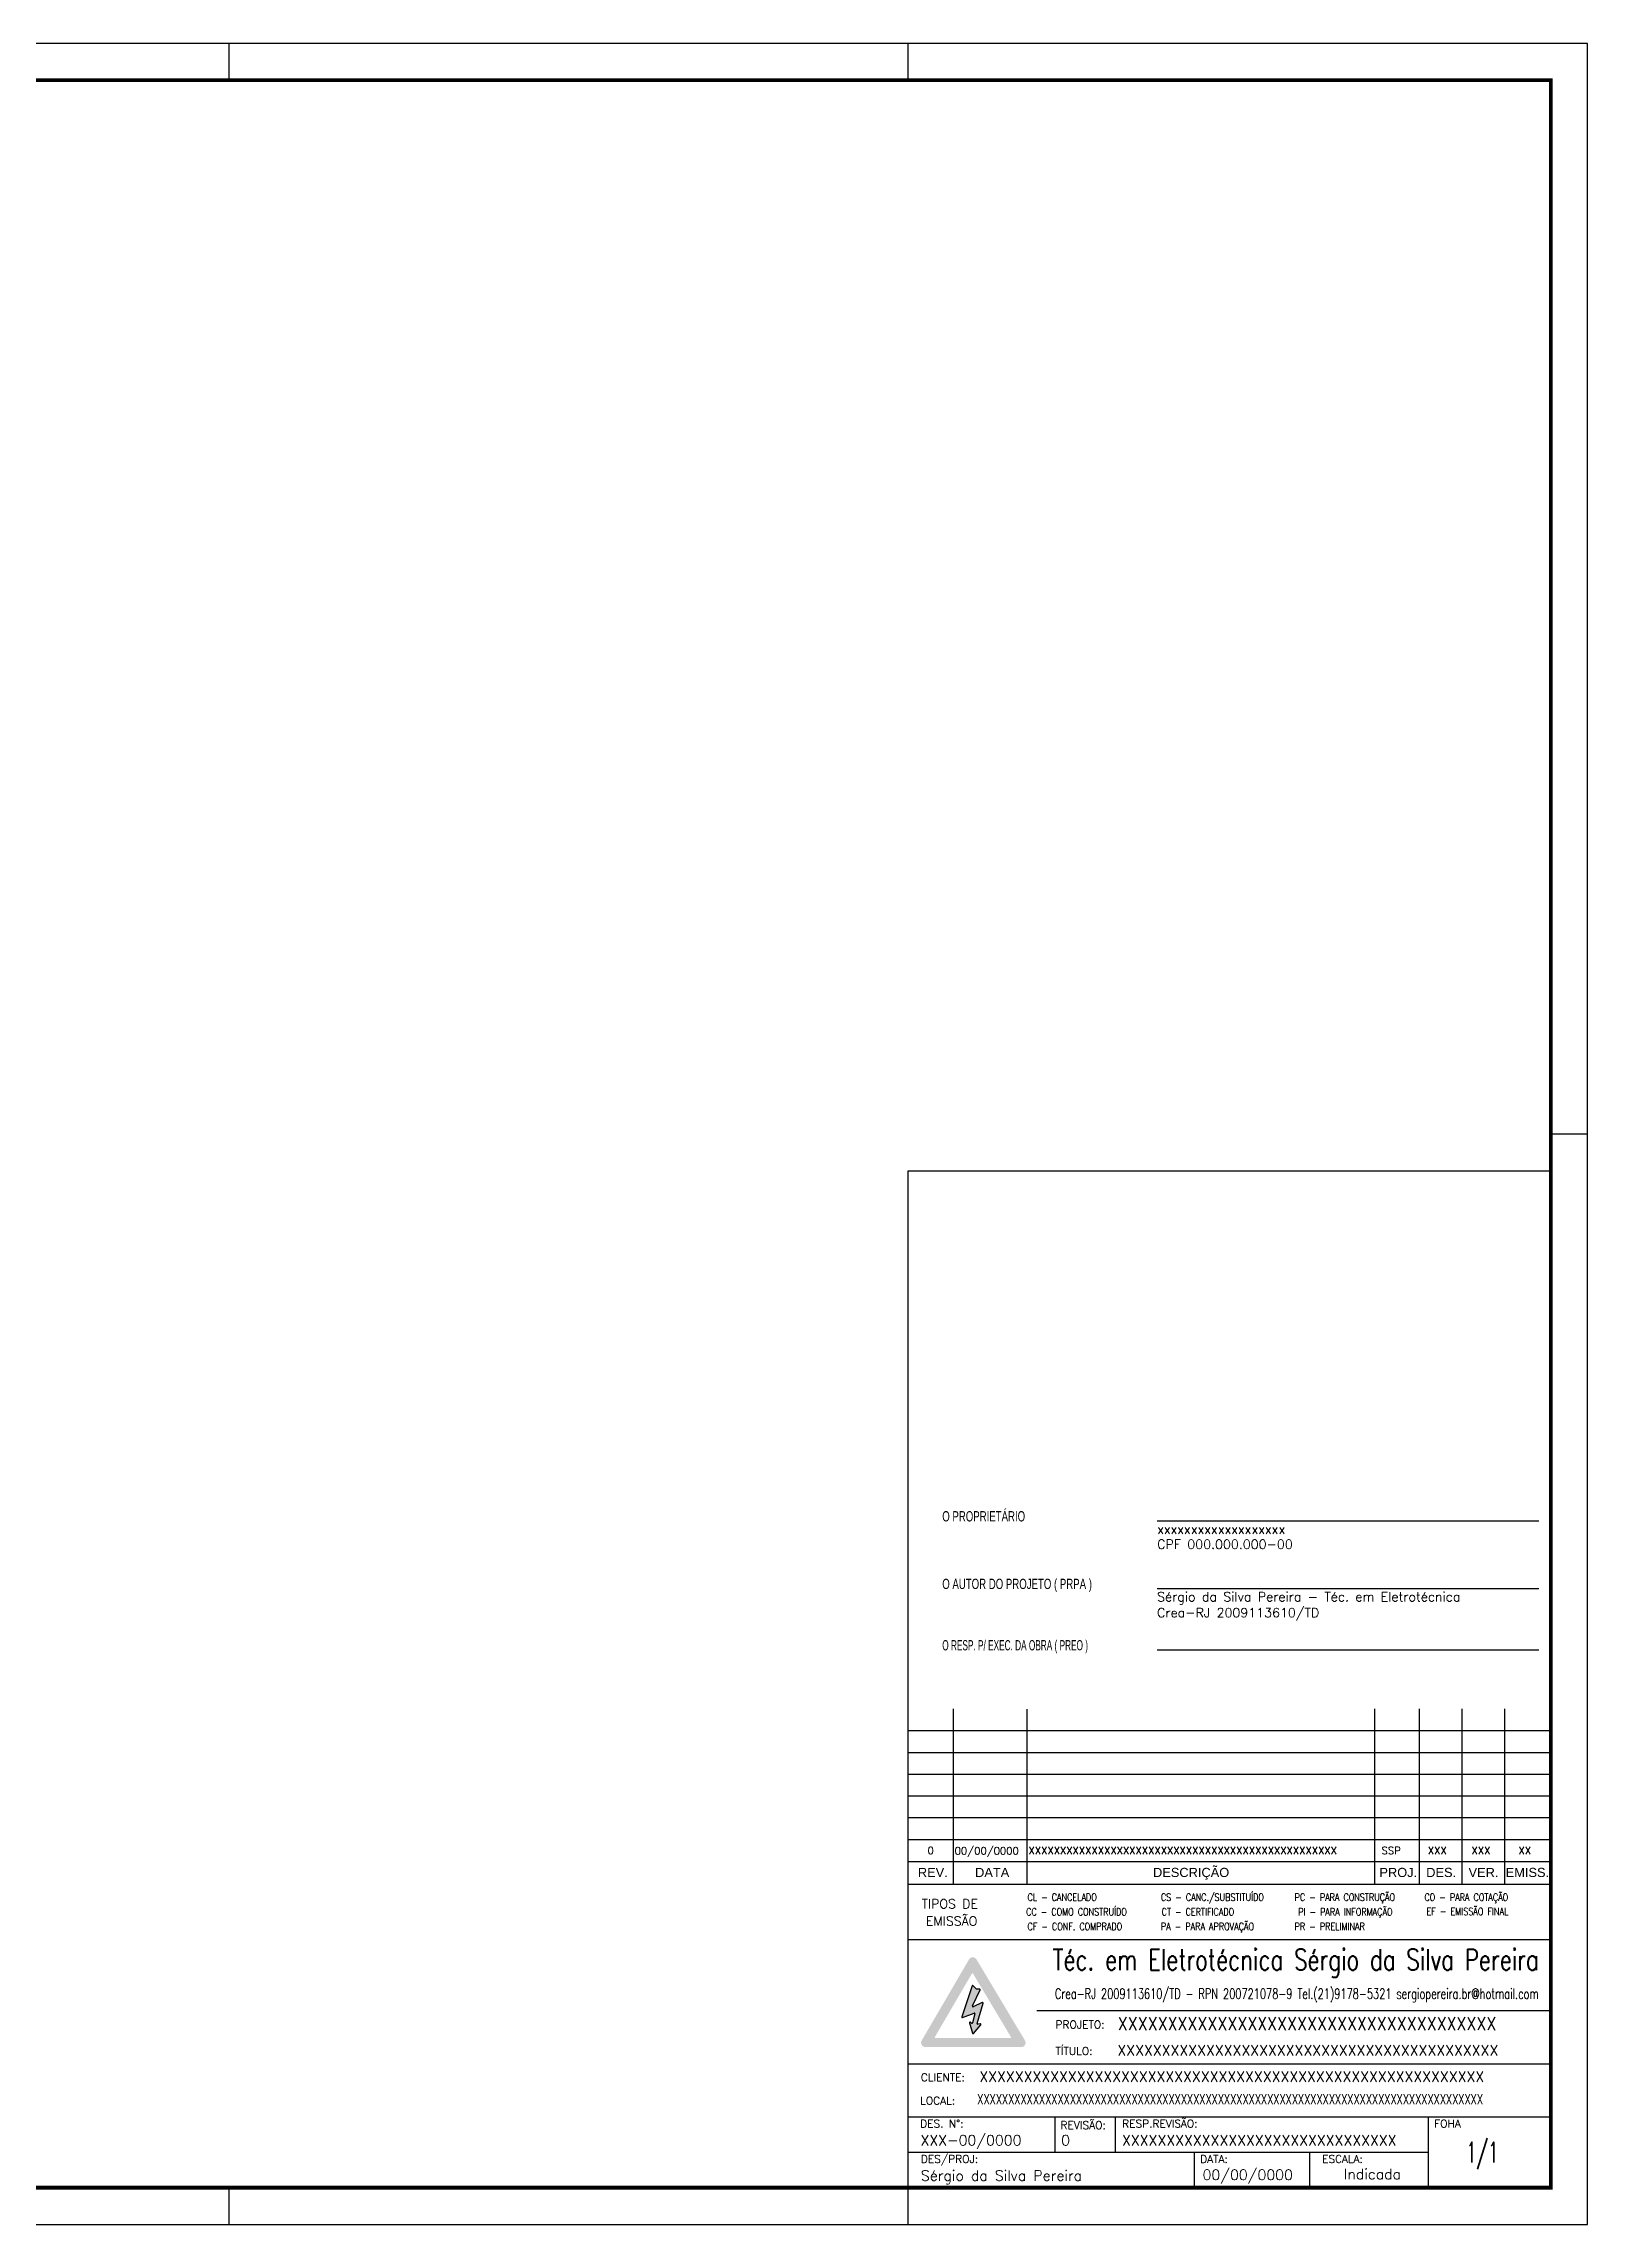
# Paper-space layout 'Folhas ABNT' of a CAD drawing. Header units: millimetres. Extents: x -50 to 3498, y 20 to 861.
# Drawn here: x 1627 to 2047, y 20 to 614 of the extents above; entities that cross this region are included whole.
import ezdxf
from ezdxf.enums import TextEntityAlignment as Align

# ---------------------------------------------------------------- set-up
doc = ezdxf.new("R2010")
doc.units = ezdxf.units.MM
for name, color, linetype in [('ARQ-FOLHA', 7, 'Continuous'), ('ARQ-LINHA-01', 1, 'Continuous'), ('ARQ-LINHA-03', 3, 'Continuous'), ('ARQ-LINHA-05', 5, 'Continuous'), ('ARQ-LINHA-06', 6, 'Continuous'), ('ARQ-TEXTO2', 2, 'Continuous'), ('ARQ-TEXTO3', 3, 'Continuous'), ('ARQ-TEXTO4', 4, 'Continuous'), ('Indice_Furo', 7, 'Continuous'), ('PADRÃO', 1, 'Continuous')]:
    doc.layers.add(name, color=color, linetype=linetype)
doc.layers.add('PEN01', color=1, linetype='Continuous', lineweight=30)
doc.styles.add('arial', font='arial.ttf')
doc.styles.add('ROMANS', font='romans.shx')

psp = doc.layouts.new('Folhas ABNT')

# ---------------------------------------------------------------- hatches: boundary and pattern name
at = {"layer": 'Indice_Furo'}
h = psp.add_hatch(color=256, dxfattribs=at)
h.paths.add_polyline_path([(1866.84, 68.31, -0.57889), (1865.82, 70.08), (1878.72, 92.18, -0.570726), (1880.75, 92.19), (1893.96, 70.09, -0.582466), (1892.95, 68.31)])
h.paths.add_polyline_path([(1879.82, 88.3), (1890.14, 71.03, -0.582466), (1889.97, 70.74), (1869.58, 70.74, -0.57889), (1869.41, 71.03), (1879.48, 88.3, -0.570726)], flags=16)
h.paths.add_polyline_path([(1881.73, 83.87), (1879.65, 79.51, 0.704624), (1879.87, 79.29, -0.000561), (1879.87, 79.29), (1882.3, 80.42, -0.641226), (1882.53, 80.22), (1880.98, 74.71, 0.563291), (1881.18, 74.5, 0.002922), (1881.18, 74.5), (1881.75, 74.63, -0.718558), (1881.91, 74.35), (1879.94, 72.02, -0.600946), (1879.65, 72.09), (1878.86, 74.87, -0.717189), (1879.12, 75.05), (1879.41, 74.84, 0.536241), (1879.68, 74.93, -0.003757), (1879.68, 74.93), (1880.32, 77.36, 0.611133), (1880.1, 77.55), (1876.94, 76.35, -0.633949), (1876.72, 76.56), (1879.55, 84.96, -0.55899), (1879.83, 85.02), (1880.68, 84.16, 0.201114), (1880.8, 84.11, -0.201114), (1880.68, 84.16), (1879.83, 85.02, 0.559507), (1879.55, 84.96, -0.000394), (1879.55, 84.96), (1876.72, 76.56, 0.639938), (1876.94, 76.35, -0.00426), (1876.94, 76.35), (1880.1, 77.55, -0.611133), (1880.32, 77.36), (1879.68, 74.93, -0.531414), (1879.41, 74.84), (1879.12, 75.05, 0.716672), (1878.86, 74.87, 0.000331), (1878.86, 74.87, 0.00001), (1878.86, 74.87), (1879.65, 72.09, 0.600946), (1879.94, 72.02), (1881.91, 74.35, 0.721448), (1881.74, 74.63, -0.001903), (1881.75, 74.63), (1881.18, 74.5, -0.567147), (1880.98, 74.71), (1882.53, 80.22, 0.621728), (1882.31, 80.42, 0.013941), (1882.3, 80.42), (1879.87, 79.29, -0.703785), (1879.65, 79.51), (1881.73, 83.87, 0.551762), (1881.58, 84.11, -0.551762)], flags=0)
psp.add_hatch(color=256, dxfattribs=at).paths.add_polyline_path([(1882.53, 80.22, 0.641226), (1882.3, 80.42), (1879.87, 79.29, -0.703785), (1879.65, 79.51), (1881.73, 83.87, 0.551762), (1881.58, 84.11), (1880.73, 84.11), (1879.83, 85.02, 0.55899), (1879.55, 84.96), (1876.72, 76.56, 0.633949), (1876.94, 76.35), (1880.1, 77.55, -0.611133), (1880.32, 77.36), (1879.68, 74.93, -0.531414), (1879.41, 74.84), (1879.12, 75.05, 0.717189), (1878.86, 74.87), (1879.65, 72.09, 0.600946), (1879.94, 72.02), (1881.91, 74.35, 0.718558), (1881.75, 74.63), (1881.18, 74.5, -0.567147), (1880.98, 74.71)])

# ---------------------------------------------------------------- linework, layer by layer
at = {"layer": 'ARQ-FOLHA', "color": 6}
for p, q in [((1862.15, 307.01), (2037.15, 307.01)), ((1862.15, 30.01), (1862.15, 307.01))]:
    psp.add_line(p, q, dxfattribs=at)
at = {"layer": 'ARQ-LINHA-01'}
for p, q in [((2047.15, 614.01), (1206.15, 614.01)), ((1677.15, 604.01), (1677.15, 614.01)), ((1862.15, 604.01), (1862.15, 614.01)), ((2047.15, 20.01), (2047.15, 614.01)), ((2037.15, 317.01), (2047.15, 317.01)), ((1862.15, 154.5), (2037.15, 154.5)), ((1862.15, 148.58), (2037.15, 148.58)), ((1862.15, 142.66), (2037.15, 142.66)), ((1862.15, 136.74), (2037.15, 136.74)), ((1862.15, 130.82), (2037.15, 130.82)), ((1862.15, 124.81), (2037.15, 124.81)), ((1897.21, 78.23), (2037.15, 78.23)), ((1677.15, 20.01), (1677.15, 30.01)), ((1862.15, 20.01), (1862.15, 30.01)), ((1206.15, 20.01), (2047.15, 20.01))]:
    psp.add_line(p, q, dxfattribs=at)
at = {"layer": 'ARQ-LINHA-03'}
for p, q in [((1874.43, 160.42), (1874.43, 112.8)), ((1989.15, 160.42), (1989.15, 112.8)), ((2001.29, 160.42), (2001.29, 112.8)), ((2012.92, 160.42), (2012.92, 112.8)), ((2024.55, 160.42), (2024.55, 112.8)), ((1894.46, 160.3), (1894.46, 112.68)), ((1862.15, 118.89), (2037.15, 118.89)), ((1862.15, 112.68), (2037.15, 112.68)), ((1862.15, 49.3), (2037.15, 49.3)), ((1902.17, 39.65), (1902.17, 49.3)), ((1918.57, 39.65), (1918.57, 49.3)), ((2003.84, 30.01), (2003.84, 49.3)), ((1862.15, 39.65), (2003.84, 39.65)), ((1940.12, 30.01), (1940.12, 39.65)), ((1971.52, 30.01), (1971.52, 39.65))]:
    psp.add_line(p, q, dxfattribs=at)
at = {"layer": 'ARQ-LINHA-05'}
for p, q in [((2037.15, 97.53), (1862.15, 97.53)), ((1862.15, 63.77), (2037.15, 63.77))]:
    psp.add_line(p, q, dxfattribs=at)
at = {"layer": 'ARQ-LINHA-06', "const_width": 1}
psp.add_lwpolyline([(1231.15, 604.01), (1231.15, 30.01), (2037.15, 30.01), (2037.15, 604.01), (1231.15, 604.01)], dxfattribs=at)
at = {"layer": 'Indice_Furo'}
for p, q in [((1879.55, 84.96), (1876.72, 76.56)), ((1879.65, 79.51), (1881.73, 83.87)), ((1880.68, 84.16), (1879.83, 85.02)), ((1881.58, 84.11), (1880.8, 84.11)), ((1876.94, 76.35), (1880.1, 77.55)), ((1880.32, 77.36), (1879.68, 74.93)), ((1882.3, 80.42), (1879.87, 79.29)), ((1880.98, 74.71), (1882.53, 80.22)), ((1878.86, 74.87), (1879.65, 72.09)), ((1879.41, 74.84), (1879.12, 75.05)), ((1879.94, 72.02), (1881.91, 74.35)), ((1881.75, 74.63), (1881.18, 74.5))]:
    psp.add_line(p, q, dxfattribs=at)
for centre, start, end in [((1879.71, 84.9), 44.51503, 161.33411), ((1880.8, 84.28), 224.51503, 270), ((1881.58, 83.94), 334.44705, 90), ((1879.8, 79.44), 154.44705, 294.99625), ((1880.16, 77.4), 345.10274, 110.8246), ((1882.37, 80.27), 344.32, 114.99625), ((1876.88, 76.51), 161.33411, 290.8246), ((1879.02, 74.92), 53.15558, 195.74623), ((1879.51, 74.97), 233.15558, 345.10274), ((1879.81, 72.13), 195.74623, 319.76065), ((1881.14, 74.66), 164.32, 282.55839), ((1881.78, 74.46), 319.76065, 102.55839)]:
    psp.add_arc(centre, 0.168, start, end, dxfattribs=at)
at = {"layer": 'PADRÃO', "color": 2}
psp.add_line((1975.98, 112.8), (1975.98, 112.68), dxfattribs=at)
at = {"layer": 'PEN01'}
for p, q in [((2033.89, 211.51), (1929.96, 211.51)), ((2033.89, 193.1), (1929.96, 193.1)), ((2033.89, 176.4), (1929.96, 176.4))]:
    psp.add_line(p, q, dxfattribs=at)

# ---------------------------------------------------------------- texts
at = {"layer": 'ARQ-TEXTO2', "linetype": 'Continuous'}
for s, width, p in [('O PROPRIETÁRIO', 0.7, (1871.43, 211.48)), ('O AUTOR DO PROJETO ( PRPA )', 0.7, (1871.43, 193.07)), ('O RESP. P/ EXEC. DA OBRA ( PREO )', 0.6, (1871.43, 176.36))]:
    psp.add_text(s, height=2.8, dxfattribs=dict(at, width=width)).set_placement(p)
at = {"layer": 'ARQ-TEXTO2', "style": 'ROMANS'}
for s, height, p in [('xxxxxxxxxxxxxxxxxxx', 2.52, (1929.96, 208.11)), ('CPF 000.000.000-00', 2.52, (1929.96, 204.01)), ('Sérgio da Silva Pereira - Téc. em Eletrotécnica', 2.52, (1929.94, 189.7)), ('Crea-RJ 2009113610/TD', 2.52, (1929.94, 185.37)), ('0', 2, (1867.42, 120.84)), ('00/00/0000', 2, (1874.8, 120.76)), ('XXXXXXXXXXXXXXXXXXXXXXXXXXXXXXXXXXXXXXXXXXXXXXXXX', 2, (1894.94, 120.84)), ('SSP', 2, (1991.07, 120.84)), ('XXX', 2, (2003.69, 120.84)), ('XXX', 2, (2015.62, 120.84)), ('XX', 2, (2028.4, 120.84)), ('TIPOS DE', 2.5, (1865.82, 106.07)), ('EMISSÃO', 2.5, (1866.95, 101.38)), ('PROJETO:', 2.111, (1902.31, 73.39)), ('TÍTULO:', 2.111, (1902.31, 66.17)), ('XXXXXXXXXXXXXXXXXXXXXXXXXXXXXXXXXXXXXXXXXXXXXXXXXXXXXXXXX', 2.8148, (1881.54, 58.87))]:
    psp.add_text(s, height=height, dxfattribs=at).set_placement(p)
for s, height, width, p in [('CL - CANCELADO', 2, 0.8, (1894.66, 108.11)), ('CS - CANC./SUBSTITUÍDO', 2, 0.8, (1930.99, 108.11)), ('PC - PARA CONSTRUÇÃO', 2, 0.8, (1967.41, 108.11)), ('CO - PARA COTAÇÃO', 2, 0.8, (2002.76, 108.11)), ('CC - COMO CONSTRUÍDO', 2, 0.8, (1894.28, 104.13)), ('CF - CONF. COMPRADO', 2, 0.8, (1894.66, 100.15)), ('PA - PARA APROVAÇÃO', 2, 0.8, (1930.99, 100.15)), ('CT - CERTIFICADO', 2, 0.8, (1931.2, 104.13)), ('PR - PRELIMINAR', 2, 0.8, (1967.41, 100.15)), ('PI - PARA INFORMAÇÃO', 2, 0.8, (1968.37, 104.13)), ('EF - EMISSÃO FINAL', 2, 0.8, (2003.33, 104.25)), ('XXXXXXXXXXXXXXXXXXXXXXXXXXXXXXXXXXXXXXXXXXXXXXXXXXXXXXXXXXXXXXXXXXXXXXXXXXXXXXXXXX', 2.8, 0.7, (1880.97, 52.71))]:
    psp.add_text(s, height=height, dxfattribs=dict(at, width=width)).set_placement(p)
at = {"layer": 'ARQ-TEXTO2', "style": 'ROMANS', "width": 0.614488}
psp.add_text('Crea-RJ 2009113610/TD - RPN 200721078-9 Tel.(21)9178-5321 sergiopereira.br@hotmail.com', height=2.8148, rotation=359.99997, dxfattribs=at).set_placement((1902.1, 81.44), (2033.89, 81.44), align=Align.FIT)
at = {"layer": 'ARQ-TEXTO2', "lineweight": 30, "style": 'ROMANS'}
for s, height, p in [('XXXXXXXXXXXXXXXXXXXXXXXXXXXXXXX', 2.8148, (1920.4, 41.52)), ('Sérgio da Silva Pereira', 2.8148, (1865.6, 31.88)), ('00/00/0000', 2.815, (1942.33, 32.1)), ('Indicada', 2.815, (1980.82, 32.3))]:
    psp.add_text(s, height=height, dxfattribs=at).set_placement(p)
for tag, p in [('XXX-00/0000', (1865.5, 41.53)), ('0', (1903.81, 41.5))]:
    psp.add_attdef(tag, p, 'DESENHO', height=2.815, dxfattribs=at)
at = {"layer": 'ARQ-TEXTO3'}
for s, height, style, p in [('REV.', 2.5, 'arial', (1864.78, 114.62)), ('DATA', 2.5, 'arial', (1880.37, 114.62)), ('DESCRIÇÃO', 2.5, 'arial', (1928.83, 114.62)), ('PROJ.', 2.5, 'arial', (1990.5, 114.62)), ('DES.', 2.5, 'arial', (2003.25, 114.62)), ('VER.', 2.5, 'arial', (2014.78, 114.62)), ('EMISS.', 2.5, 'arial', (2024.89, 114.62)), ('XXXXXXXXXXXXXXXXXXXXXXXXXXXXXXXXXXXXXXXXXXX', 2.8148, 'ROMANS', (1919.15, 66)), ('CLIENTE:', 2.111, 'ROMANS', (1865.61, 58.99)), ('LOCAL:', 2.111, 'ROMANS', (1865.45, 52.64)), ('DES. N%%d:', 2.111, 'ROMANS', (1865.45, 46.4)), ('REVISÃO:', 2.111, 'ROMANS', (1903.65, 45.98)), ('RESP.REVISÃO:', 2.1111, 'ROMANS', (1920.44, 46.41)), ('FOHA', 2.111, 'ROMANS', (2005.41, 46.4)), ('DES/PROJ:', 2.111, 'ROMANS', (1865.62, 36.76)), ('DATA:', 2.111, 'ROMANS', (1941.68, 36.73)), ('ESCALA:', 2.111, 'ROMANS', (1974.88, 36.76))]:
    psp.add_text(s, height=height, dxfattribs=dict(at, style=style)).set_placement(p)
at = {"layer": 'ARQ-TEXTO3', "style": 'ROMANS', "width": 0.9}
psp.add_text('XXXXXXXXXXXXXXXXXXXXXXXXXXXXXXXXXXXXXX', height=3.5185, dxfattribs=at).set_placement((1919.21, 72.91))
at = {"layer": 'ARQ-TEXTO4', "style": 'ROMANS', "width": 0.641475}
psp.add_text('Téc. em Eletrotécnica Sérgio da Silva Pereira', height=5.7868, dxfattribs=at).set_placement((1901.49, 89.22), (2033.89, 89.22), align=Align.FIT)
at = {"layer": 'ARQ-TEXTO4', "style": 'ROMANS', "width": 0.6}
psp.add_text('1/1', height=5.5, dxfattribs=at).set_placement((2014.15, 36.91))

doc.saveas('drawing.dxf')
